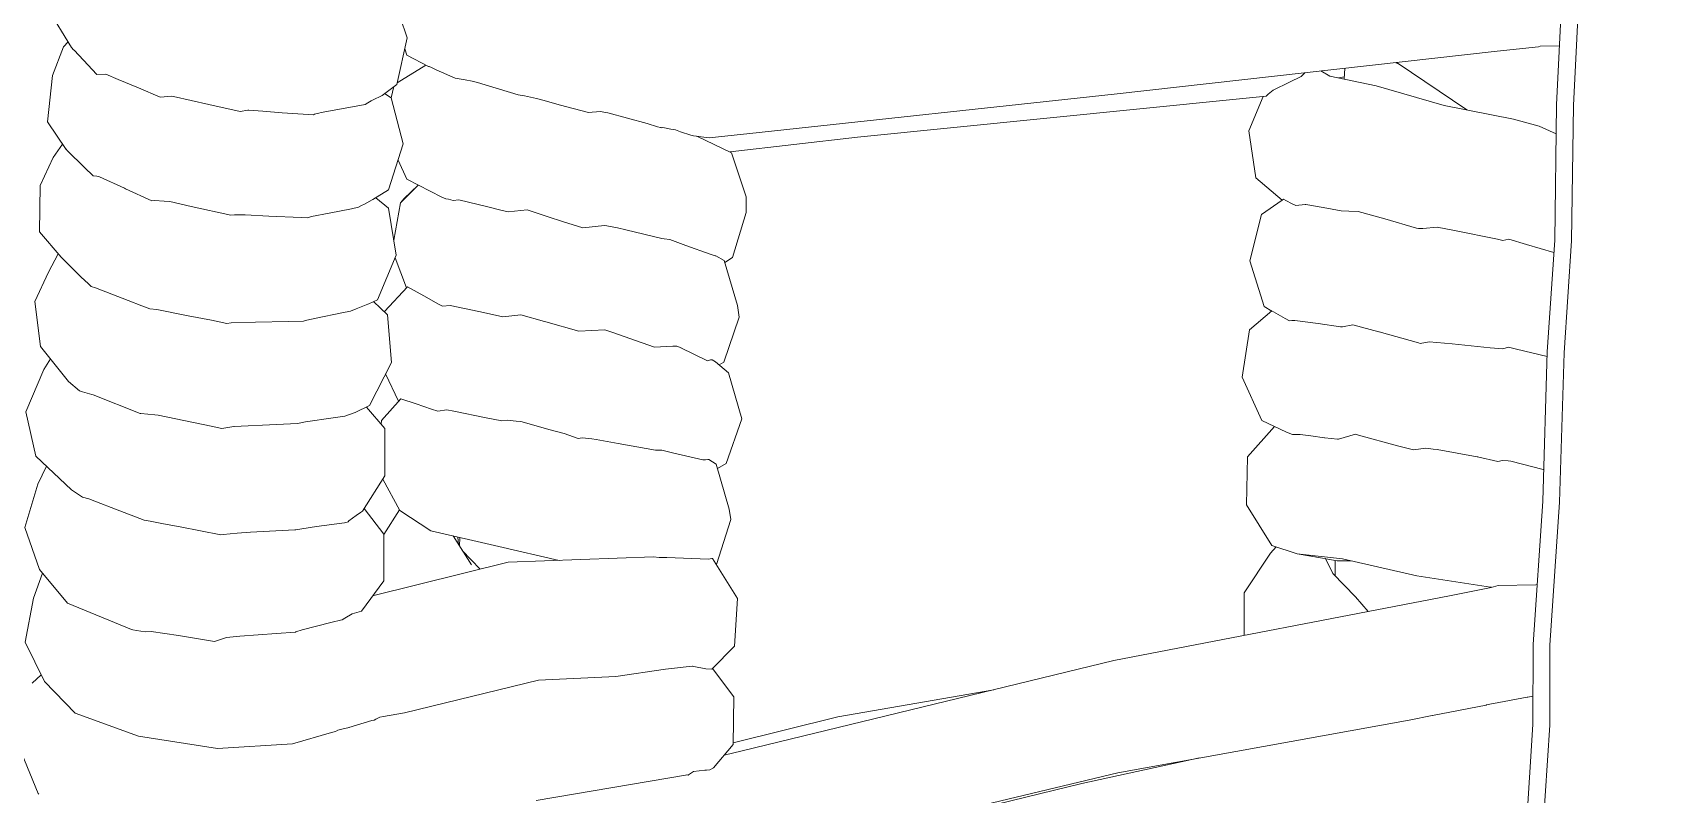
# Model space of a CAD drawing. Header units: centimetres. Extents: x 5488 to 20269, y -31398 to -19684.
# Drawn here: x 11798.44 to 11813.24, y -23778.32 to -23771.43 of the extents above; entities that cross this region are included whole.
import ezdxf

# ---------------------------------------------------------------- set-up
doc = ezdxf.new("R2010")
doc.units = ezdxf.units.CM
doc.layers.add('xxx_Auto_Kaplama_Ahşap Tarama', color=16, linetype='Continuous', lineweight=5)
doc.layers.add('xxx_Auto_Tefris_Tefris', color=32, linetype='Continuous', lineweight=15)

# ---------------------------------------------------------------- blocks, each defined once
blk = doc.blocks.new('trtetre')
at = {"color": 0, "linetype": 'ByBlock'}
for points in [[(447.499, 48.479), (447.377, 50.907)], [(447.651, 48.485), (447.53, 50.916)], [(458.185, 49.47), (458.059, 49.093)], [(461.314, 49.355), (461.098, 49.003)], [(447.625, 49.02), (447.8, 49.017)], [(447.8, 49.017), (447.816, 49.011)], [(447.816, 49.011), (448.19, 48.97)], [(458.059, 49.093), (458.153, 48.67)], [(461.08, 48.982), (461.098, 49.003)], [(461.13, 49.055), (461.171, 49.01)], [(461.171, 49.01), (461.271, 48.751)], [(451.656, 48.583), (448.19, 48.97)], [(448.464, 48.439), (449.094, 48.864)], [(449.071, 48.849), (449.102, 48.864)], [(449.102, 48.864), (449.105, 48.868)], [(457.867, 48.831), (458.062, 48.935)], [(458.062, 48.935), (458.081, 48.993)], [(460.991, 48.891), (460.869, 48.761)], [(461.075, 48.981), (460.991, 48.891)], [(461.075, 48.981), (461.08, 48.982)], [(449.283, 48.658), (449.705, 48.745)], [(449.567, 48.816), (449.574, 48.718)], [(449.626, 48.729), (449.572, 48.74)], [(449.705, 48.745), (449.786, 48.792)], [(449.929, 48.776), (449.964, 48.742)], [(450.07, 48.69), (449.964, 48.742)], [(457.47, 48.699), (457.423, 48.686)], [(457.535, 48.712), (457.47, 48.699)], [(457.535, 48.712), (457.624, 48.727)], [(457.796, 48.803), (457.624, 48.727)], [(457.84, 48.823), (457.796, 48.803)], [(457.84, 48.823), (457.86, 48.832)], [(457.86, 48.832), (457.867, 48.831)], [(458.15, 48.685), (457.889, 48.843)], [(460.675, 48.715), (460.493, 48.638)], [(460.675, 48.715), (460.788, 48.762)], [(460.869, 48.761), (460.788, 48.762)], [(461.271, 48.751), (461.316, 48.33)], [(448.67, 48.478), (449.283, 48.658)], [(450.07, 48.69), (450.216, 48.618)], [(450.216, 48.618), (450.261, 48.581)], [(450.261, 48.581), (450.282, 48.565)], [(450.282, 48.565), (450.553, 48.538)], [(450.307, 48.562), (450.439, 48.251)], [(451.656, 48.583), (454.957, 48.227)], [(456.996, 48.566), (456.887, 48.543)], [(456.996, 48.566), (457.053, 48.577)], [(457.423, 48.686), (457.053, 48.577)], [(458.153, 48.67), (458.286, 48.57)], [(458.204, 48.549), (458.18, 48.65)], [(458.204, 48.549), (458.263, 48.587)], [(458.286, 48.57), (458.372, 48.529)], [(460.176, 48.56), (459.855, 48.487)], [(460.176, 48.56), (460.189, 48.563)], [(460.295, 48.555), (460.189, 48.563)], [(460.493, 48.638), (460.295, 48.555)], [(447.516, 47.253), (447.499, 48.479)], [(447.668, 47.26), (447.651, 48.485)], [(448.04, 48.357), (448.67, 48.478)], [(453.982, 48.194), (450.553, 48.538)], [(455.885, 48.316), (456.243, 48.412)], [(456.243, 48.412), (456.264, 48.416)], [(456.264, 48.416), (456.308, 48.424)], [(456.308, 48.424), (456.42, 48.417)], [(456.428, 48.419), (456.42, 48.417)], [(456.428, 48.419), (456.671, 48.483)], [(456.832, 48.528), (456.671, 48.483)], [(456.887, 48.543), (456.832, 48.528)], [(458.204, 48.549), (458.095, 48.131)], [(458.372, 48.529), (458.385, 48.522)], [(458.416, 48.503), (458.385, 48.522)], [(458.416, 48.503), (458.44, 48.488)], [(458.44, 48.488), (458.688, 48.444)], [(458.688, 48.444), (458.838, 48.417)], [(458.858, 48.411), (458.838, 48.417)], [(458.858, 48.411), (458.897, 48.4)], [(459.19, 48.413), (458.906, 48.396)], [(459.365, 48.428), (459.19, 48.413)], [(459.366, 48.428), (459.493, 48.437)], [(459.496, 48.437), (459.493, 48.437)], [(459.496, 48.437), (459.502, 48.437)], [(459.572, 48.426), (459.502, 48.437)], [(459.855, 48.487), (459.572, 48.426)], [(447.809, 48.293), (447.655, 48.223)], [(447.809, 48.293), (448.04, 48.357)], [(455.584, 48.242), (455.628, 48.26)], [(455.628, 48.26), (455.67, 48.266)], [(455.67, 48.266), (455.743, 48.279)], [(455.743, 48.279), (455.753, 48.278)], [(455.76, 48.279), (455.753, 48.278)], [(455.76, 48.279), (455.764, 48.28)], [(455.791, 48.285), (455.764, 48.28)], [(455.791, 48.285), (455.886, 48.316)], [(458.906, 48.396), (458.897, 48.4)], [(461.316, 48.33), (461.148, 48.082)], [(450.375, 47.825), (450.439, 48.251)], [(453.982, 48.194), (455.135, 48.059)], [(455.323, 48.187), (454.957, 48.227)], [(455.121, 48.052), (455.437, 48.201)], [(455.465, 48.205), (455.323, 48.187)], [(455.491, 48.212), (455.465, 48.205)], [(455.584, 48.242), (455.491, 48.212)], [(458.095, 48.131), (458.227, 47.716)], [(461.266, 48.008), (461.179, 48.128)], [(454.989, 47.653), (455.121, 48.052)], [(458.062, 47.811), (458.142, 47.985)], [(461.139, 48.073), (460.982, 47.918)], [(461.139, 48.073), (461.148, 48.083)], [(461.266, 48.008), (461.383, 47.755)], [(450.136, 47.622), (450.375, 47.825)], [(457.746, 47.648), (458.062, 47.811)], [(460.619, 47.731), (460.845, 47.833)], [(460.853, 47.836), (460.845, 47.833)], [(460.853, 47.836), (460.869, 47.841)], [(460.901, 47.842), (460.869, 47.841)], [(460.982, 47.917), (460.901, 47.842)], [(458.119, 47.598), (457.958, 47.758)], [(458.085, 47.636), (457.96, 47.758)], [(458.227, 47.716), (458.37, 47.627)], [(460.609, 47.726), (460.37, 47.616)], [(460.619, 47.731), (460.609, 47.726)], [(461.383, 47.755), (461.387, 47.335)], [(449.446, 47.521), (449.206, 47.454)], [(449.532, 47.523), (449.446, 47.521)], [(449.532, 47.523), (449.602, 47.526)], [(449.765, 47.556), (449.602, 47.526)], [(449.92, 47.584), (449.765, 47.556)], [(449.926, 47.583), (449.92, 47.584)], [(449.926, 47.583), (450.013, 47.573)], [(450.044, 47.589), (450.013, 47.573)], [(450.101, 47.618), (450.044, 47.589)], [(450.101, 47.618), (450.124, 47.63)], [(450.124, 47.63), (450.136, 47.622)], [(450.323, 47.493), (450.136, 47.622)], [(454.988, 47.51), (454.989, 47.653)], [(456.79, 47.476), (456.972, 47.534)], [(456.972, 47.534), (457.143, 47.518)], [(457.224, 47.536), (457.143, 47.518)], [(457.224, 47.536), (457.329, 47.563)], [(457.329, 47.563), (457.591, 47.626)], [(457.591, 47.626), (457.642, 47.618)], [(457.685, 47.63), (457.642, 47.618)], [(457.685, 47.63), (457.71, 47.635)], [(457.71, 47.635), (457.746, 47.648)], [(458.119, 47.598), (458.085, 47.636)], [(458.18, 47.261), (458.119, 47.598)], [(458.158, 47.125), (458.229, 47.551)], [(458.344, 47.643), (458.229, 47.551)], [(458.376, 47.624), (458.37, 47.627)], [(458.376, 47.624), (458.446, 47.586)], [(458.446, 47.586), (458.473, 47.573)], [(458.499, 47.558), (458.473, 47.573)], [(458.562, 47.545), (458.499, 47.558)], [(458.562, 47.545), (458.765, 47.506)], [(459.656, 47.488), (460.015, 47.566)], [(460.015, 47.566), (460.207, 47.609)], [(460.259, 47.612), (460.207, 47.609)], [(460.259, 47.612), (460.346, 47.619)], [(460.37, 47.616), (460.346, 47.619)], [(448.574, 47.347), (448.732, 47.377)], [(448.732, 47.377), (448.863, 47.365)], [(448.901, 47.367), (448.863, 47.365)], [(448.901, 47.367), (448.918, 47.368)], [(449.206, 47.454), (448.918, 47.368)], [(450.429, 47.073), (450.323, 47.493)], [(455.114, 47.102), (454.988, 47.51)], [(456.079, 47.355), (456.154, 47.373)], [(456.154, 47.373), (456.252, 47.39)], [(456.252, 47.39), (456.271, 47.393)], [(456.271, 47.393), (456.467, 47.372)], [(456.643, 47.426), (456.467, 47.372)], [(456.644, 47.426), (456.79, 47.476)], [(458.765, 47.506), (458.925, 47.474)], [(458.963, 47.462), (458.925, 47.474)], [(459.019, 47.464), (458.963, 47.462)], [(459.019, 47.464), (459.313, 47.478)], [(459.313, 47.478), (459.525, 47.489)], [(459.622, 47.489), (459.525, 47.489)], [(459.622, 47.489), (459.656, 47.488)], [(447.583, 46.241), (447.516, 47.253)], [(447.735, 46.249), (447.668, 47.26)], [(447.675, 47.15), (447.922, 47.222)], [(447.922, 47.222), (448.082, 47.268)], [(448.082, 47.268), (448.136, 47.258)], [(448.187, 47.268), (448.136, 47.258)], [(448.187, 47.268), (448.574, 47.347)], [(455.537, 47.213), (455.681, 47.266)], [(455.681, 47.266), (455.733, 47.272)], [(455.733, 47.272), (455.753, 47.276)], [(456.079, 47.355), (455.753, 47.276)], [(461.387, 47.335), (461.193, 47.106)], [(450.429, 47.073), (450.3, 46.661)], [(455.069, 46.668), (455.188, 47.075)], [(455.183, 47.057), (455.114, 47.102)], [(455.188, 47.075), (455.264, 47.117)], [(455.264, 47.117), (455.269, 47.117)], [(455.314, 47.133), (455.269, 47.117)], [(455.537, 47.213), (455.315, 47.133)], [(458.064, 46.83), (458.168, 47.099)], [(458.158, 47.125), (458.327, 46.721)], [(461.01, 46.926), (461.182, 47.097)], [(461.192, 47.106), (461.182, 47.097)], [(461.219, 47.137), (461.307, 46.972)], [(460.949, 46.868), (461.01, 46.926)], [(461.307, 46.972), (461.431, 46.706)], [(457.907, 46.755), (458.057, 46.837)], [(458.265, 46.616), (458.057, 46.837)], [(460.585, 46.713), (460.881, 46.83)], [(460.921, 46.841), (460.881, 46.83)], [(460.949, 46.868), (460.921, 46.841)], [(450.11, 46.552), (450.3, 46.661)], [(450.229, 46.619), (450.3, 46.661)], [(455.053, 46.562), (455.069, 46.668)], [(457.41, 46.615), (457.669, 46.67)], [(457.669, 46.669), (457.738, 46.662)], [(457.776, 46.682), (457.738, 46.662)], [(457.776, 46.682), (457.907, 46.755)], [(458.363, 46.704), (458.237, 46.584)], [(458.327, 46.721), (458.406, 46.684)], [(458.416, 46.68), (458.406, 46.684)], [(458.416, 46.68), (458.52, 46.639)], [(458.52, 46.639), (458.521, 46.639)], [(458.573, 46.617), (458.521, 46.639)], [(460.043, 46.576), (460.325, 46.634)], [(460.39, 46.638), (460.325, 46.634)], [(460.462, 46.665), (460.39, 46.638)], [(460.462, 46.665), (460.585, 46.713)], [(461.379, 46.297), (461.431, 46.706)], [(449.259, 46.431), (449.497, 46.494)], [(449.497, 46.494), (449.589, 46.475)], [(449.811, 46.505), (449.607, 46.476)], [(450.022, 46.534), (449.811, 46.505)], [(450.048, 46.532), (450.022, 46.534)], [(450.048, 46.532), (450.07, 46.529)], [(450.07, 46.529), (450.11, 46.552)], [(450.432, 46.45), (450.228, 46.62)], [(455.191, 46.156), (455.053, 46.562)], [(456.804, 46.521), (456.505, 46.437)], [(456.814, 46.523), (456.804, 46.521)], [(456.814, 46.523), (457.03, 46.584)], [(457.03, 46.584), (457.194, 46.565)], [(457.315, 46.593), (457.194, 46.565)], [(457.315, 46.593), (457.41, 46.615)], [(458.237, 46.584), (458.201, 46.154)], [(458.266, 46.611), (458.265, 46.616)], [(458.652, 46.601), (458.573, 46.617)], [(458.652, 46.601), (458.882, 46.555)], [(458.882, 46.555), (458.967, 46.536)], [(458.997, 46.526), (458.968, 46.536)], [(459.134, 46.523), (458.997, 46.526)], [(459.134, 46.523), (459.431, 46.517)], [(459.431, 46.517), (459.654, 46.511)], [(459.692, 46.507), (459.654, 46.511)], [(459.83, 46.535), (459.692, 46.507)], [(459.83, 46.535), (460.043, 46.576)], [(448.597, 46.321), (448.804, 46.34)], [(448.804, 46.34), (448.886, 46.326)], [(448.902, 46.33), (448.886, 46.326)], [(448.902, 46.33), (449.258, 46.431)], [(449.601, 46.476), (449.589, 46.475)], [(449.601, 46.476), (449.607, 46.476)], [(450.498, 46.02), (450.432, 46.45)], [(456.205, 46.427), (455.82, 46.291)], [(456.242, 46.44), (456.205, 46.427)], [(456.242, 46.44), (456.269, 46.449)], [(456.269, 46.449), (456.505, 46.437)], [(447.623, 44.889), (447.583, 46.241)], [(447.774, 44.897), (447.735, 46.249)], [(447.736, 46.207), (448.015, 46.274)], [(448.015, 46.274), (448.087, 46.291)], [(448.087, 46.291), (448.138, 46.276)], [(448.253, 46.285), (448.138, 46.276)], [(448.253, 46.285), (448.597, 46.321)], [(455.58, 46.286), (455.338, 46.169)], [(455.616, 46.301), (455.579, 46.286)], [(455.618, 46.302), (455.616, 46.301)], [(455.623, 46.302), (455.618, 46.302)], [(455.652, 46.3), (455.623, 46.302)], [(455.652, 46.3), (455.82, 46.291)], [(461.379, 46.297), (461.125, 45.98)], [(461.29, 46.186), (461.349, 46.09)], [(455.028, 45.644), (455.15, 46.06)], [(455.15, 46.06), (455.266, 46.159)], [(455.234, 46.132), (455.191, 46.156)], [(455.296, 46.176), (455.266, 46.159)], [(455.296, 46.176), (455.301, 46.176)], [(455.301, 46.176), (455.312, 46.178)], [(455.312, 46.178), (455.338, 46.169)], [(458.137, 45.803), (458.254, 46.05)], [(458.4, 45.763), (458.201, 46.154)], [(461.349, 46.09), (461.513, 45.707)], [(450.32, 45.627), (450.498, 46.02)], [(461, 45.888), (460.914, 45.864)], [(461, 45.888), (461.025, 45.895)], [(461.125, 45.98), (461.025, 45.895)], [(457.84, 45.731), (457.977, 45.78)], [(457.977, 45.78), (458.117, 45.825)], [(458.117, 45.825), (458.291, 45.628)], [(458.428, 45.749), (458.262, 45.554)], [(458.529, 45.701), (458.4, 45.763)], [(460.476, 45.692), (460.902, 45.86)], [(460.902, 45.859), (460.914, 45.864)], [(450.095, 45.521), (450.32, 45.627)], [(455.171, 45.238), (455.028, 45.644)], [(456.764, 45.544), (457.031, 45.619)], [(457.031, 45.619), (457.071, 45.623)], [(457.071, 45.623), (457.151, 45.632)], [(457.151, 45.632), (457.203, 45.624)], [(457.344, 45.653), (457.203, 45.624)], [(457.344, 45.653), (457.638, 45.713)], [(457.638, 45.713), (457.701, 45.725)], [(457.701, 45.725), (457.78, 45.711)], [(457.84, 45.731), (457.78, 45.711)], [(458.294, 45.592), (458.291, 45.628)], [(458.529, 45.701), (458.624, 45.667)], [(458.75, 45.65), (458.624, 45.667)], [(458.75, 45.65), (458.959, 45.62)], [(458.959, 45.62), (458.979, 45.617)], [(459.052, 45.6), (458.979, 45.617)], [(459.243, 45.591), (459.052, 45.6)], [(459.243, 45.591), (459.626, 45.573)], [(459.835, 45.577), (460.314, 45.675)], [(460.344, 45.678), (460.314, 45.675)], [(460.472, 45.691), (460.344, 45.678)], [(460.476, 45.692), (460.472, 45.691)], [(461.513, 45.707), (461.421, 45.306)], [(449.092, 45.4), (449.443, 45.496)], [(449.443, 45.496), (449.472, 45.504)], [(449.472, 45.504), (449.627, 45.46)], [(449.634, 45.46), (449.627, 45.46)], [(449.634, 45.46), (449.75, 45.472)], [(449.877, 45.489), (449.751, 45.472)], [(449.972, 45.502), (449.877, 45.489)], [(450.019, 45.502), (449.972, 45.502)], [(450.019, 45.502), (450.043, 45.5)], [(450.095, 45.521), (450.043, 45.5)], [(450.451, 45.299), (450.206, 45.573)], [(456.147, 45.421), (456.347, 45.457)], [(456.347, 45.457), (456.386, 45.461)], [(456.386, 45.461), (456.473, 45.47)], [(456.473, 45.47), (456.51, 45.466)], [(456.637, 45.509), (456.51, 45.466)], [(456.764, 45.544), (456.637, 45.509)], [(458.262, 45.554), (458.26, 45.126)], [(459.63, 45.573), (459.626, 45.573)], [(459.736, 45.556), (459.63, 45.573)], [(459.835, 45.577), (459.736, 45.556)], [(448.367, 45.3), (448.184, 45.256)], [(448.37, 45.3), (448.365, 45.299)], [(448.37, 45.3), (448.733, 45.364)], [(448.733, 45.364), (448.767, 45.369)], [(448.767, 45.369), (448.836, 45.378)], [(448.836, 45.378), (448.946, 45.363)], [(449.092, 45.4), (448.946, 45.363)], [(450.458, 44.863), (450.451, 45.299)], [(455.655, 45.336), (455.381, 45.272)], [(455.655, 45.336), (455.754, 45.359)], [(455.754, 45.359), (455.796, 45.359)], [(455.796, 45.359), (455.811, 45.359)], [(456.147, 45.421), (455.811, 45.359)], [(461.421, 45.306), (461.099, 45)], [(447.773, 45.185), (447.766, 45.183)], [(447.773, 45.185), (448.065, 45.261)], [(448.065, 45.261), (448.089, 45.262)], [(448.089, 45.262), (448.141, 45.265)], [(448.141, 45.265), (448.184, 45.256)], [(455.26, 45.234), (455.143, 44.824)], [(455.249, 45.194), (455.171, 45.238)], [(455.26, 45.234), (455.327, 45.275)], [(455.336, 45.274), (455.327, 45.275)], [(455.336, 45.274), (455.357, 45.273)], [(455.357, 45.273), (455.381, 45.272)], [(461.326, 45.216), (461.403, 45.051)], [(458.125, 44.814), (458.278, 45.097)], [(458.26, 45.126), (458.463, 44.806)], [(460.998, 44.935), (461.099, 45)], [(461.403, 45.051), (461.52, 44.66)], [(447.712, 43.595), (447.623, 44.889)], [(447.863, 43.6), (447.774, 44.897)], [(450.229, 44.497), (450.458, 44.863)], [(460.699, 44.825), (460.871, 44.892)], [(460.871, 44.892), (460.941, 44.919)], [(460.998, 44.935), (460.941, 44.919)], [(455.127, 44.731), (455.143, 44.824)], [(455.257, 44.323), (455.127, 44.731)], [(457.846, 44.629), (458.125, 44.814)], [(458.27, 44.595), (458.128, 44.82)], [(458.448, 44.83), (458.27, 44.6)], [(458.481, 44.794), (458.464, 44.806)], [(458.521, 44.768), (458.481, 44.794)], [(458.521, 44.768), (458.587, 44.72)], [(458.594, 44.711), (458.587, 44.72)], [(458.602, 44.707), (458.593, 44.711)], [(458.626, 44.703), (458.602, 44.707)], [(458.88, 44.667), (458.626, 44.703)], [(460.266, 44.694), (460.386, 44.718)], [(460.441, 44.725), (460.386, 44.718)], [(460.699, 44.825), (460.441, 44.725)], [(457.23, 44.488), (457.846, 44.629)], [(457.478, 44.322), (457.644, 44.583)], [(457.583, 44.569), (457.584, 44.489)], [(457.593, 44.502), (457.6, 44.573)], [(458.27, 44.6), (458.27, 44.177)], [(458.88, 44.667), (459.013, 44.648)], [(459.013, 44.648), (459.066, 44.639)], [(459.066, 44.639), (459.076, 44.639)], [(459.478, 44.616), (459.076, 44.639)], [(459.478, 44.616), (459.597, 44.608)], [(459.597, 44.608), (459.725, 44.597)], [(459.746, 44.594), (459.725, 44.597)], [(460.116, 44.665), (459.746, 44.594)], [(460.116, 44.665), (460.266, 44.694)], [(461.52, 44.66), (461.389, 44.278)], [(449.59, 44.375), (450.001, 44.42)], [(449.769, 44.381), (450.001, 44.42)], [(450.001, 44.42), (450.229, 44.497)], [(450.242, 44.427), (450.189, 44.484)], [(450.48, 44.068), (450.242, 44.427)], [(456.684, 44.362), (457.23, 44.488)], [(457.397, 44.283), (457.56, 44.452)], [(448.915, 44.222), (449.59, 44.375)], [(449.513, 44.358), (449.638, 44.358)], [(449.638, 44.358), (449.74, 44.376)], [(449.656, 44.361), (449.656, 44.222)], [(449.678, 44.244), (449.742, 44.38)], [(449.742, 44.38), (449.769, 44.381)], [(455.293, 44.378), (455.067, 44.016)], [(455.258, 44.322), (455.257, 44.323)], [(455.299, 44.378), (455.293, 44.378)], [(455.315, 44.376), (455.299, 44.378)], [(455.315, 44.376), (455.331, 44.373)], [(455.708, 44.387), (455.331, 44.373)], [(455.708, 44.387), (455.777, 44.389)], [(455.777, 44.389), (455.827, 44.393)], [(455.827, 44.393), (457.146, 44.346)], [(458.372, 44.04), (457.146, 44.346)], [(461.389, 44.278), (461.134, 43.975)], [(447.826, 44.142), (447.839, 44.141)], [(447.839, 44.141), (448.18, 44.134)], [(448.18, 44.134), (448.244, 44.117)], [(448.24, 44.118), (448.25, 44.12)], [(448.244, 44.117), (448.62, 44.042)], [(448.25, 44.12), (448.915, 44.222)], [(449.678, 44.244), (449.473, 44.032)], [(458.27, 44.177), (458.474, 43.903)], [(461.361, 44.245), (461.444, 44.021)], [(451.659, 43.454), (448.62, 44.042)], [(449.357, 43.899), (449.473, 44.032)], [(450.481, 43.682), (450.48, 44.068)], [(455.067, 44.016), (455.094, 43.585)], [(461.134, 43.975), (460.556, 43.737)], [(461.444, 44.021), (461.518, 43.622)], [(458.474, 43.903), (458.515, 43.889)], [(458.515, 43.889), (458.557, 43.877)], [(458.623, 43.838), (458.557, 43.877)], [(458.623, 43.838), (458.648, 43.824)], [(458.648, 43.824), (458.652, 43.824)], [(458.751, 43.799), (458.652, 43.824)], [(459.009, 43.732), (458.751, 43.799)], [(459.009, 43.732), (459.066, 43.716)], [(459.071, 43.713), (459.066, 43.716)], [(459.243, 43.701), (459.071, 43.713)], [(459.575, 43.676), (459.243, 43.701)], [(459.575, 43.676), (459.696, 43.665)], [(460.131, 43.682), (459.876, 43.639)], [(460.131, 43.682), (460.378, 43.718)], [(460.432, 43.714), (460.378, 43.718)], [(460.509, 43.727), (460.433, 43.714)], [(460.544, 43.734), (460.509, 43.727)], [(460.556, 43.737), (460.544, 43.734)], [(447.713, 42.87), (447.712, 43.595)], [(447.865, 42.875), (447.863, 43.6)], [(455.094, 43.585), (455.299, 43.378)], [(459.804, 43.627), (459.696, 43.665)], [(459.876, 43.639), (459.804, 43.627)], [(461.518, 43.622), (461.343, 43.264)], [(451.659, 43.454), (455.025, 42.638)], [(455.293, 43.384), (455.1, 43.126)], [(455.354, 43.38), (455.299, 43.378)], [(455.463, 43.401), (455.354, 43.38)], [(455.463, 43.401), (455.475, 43.404)], [(455.477, 43.405), (455.475, 43.404)], [(455.721, 43.378), (455.477, 43.405)], [(455.721, 43.378), (456.169, 43.312)], [(456.169, 43.312), (456.871, 43.276)], [(458.082, 42.983), (456.871, 43.276)], [(461.343, 43.264), (461.066, 42.98)], [(461.374, 43.327), (461.454, 43.25)], [(447.91, 43.124), (447.864, 43.132)], [(447.918, 43.123), (447.91, 43.124)], [(448.221, 43.065), (447.918, 43.123)], [(454.159, 42.944), (452.748, 43.19)], [(455.1, 43.126), (455.107, 42.696)], [(448.221, 43.065), (448.239, 43.062)], [(448.284, 43.053), (448.239, 43.062)], [(448.284, 43.053), (448.289, 43.052)], [(448.289, 43.052), (448.775, 42.958)], [(448.776, 42.958), (448.986, 42.915)], [(454.159, 42.944), (455.107, 42.709)], [(458.083, 42.983), (458.272, 42.947)], [(458.272, 42.947), (458.306, 42.941)], [(458.344, 42.923), (458.307, 42.941)], [(461.066, 42.98), (460.493, 42.769)], [(447.775, 41.912), (447.713, 42.87)], [(447.927, 41.918), (447.865, 42.875)], [(451.623, 42.44), (448.986, 42.915)], [(458.344, 42.923), (458.359, 42.915)], [(458.38, 42.911), (458.359, 42.916)], [(458.586, 42.85), (458.38, 42.911)], [(458.65, 42.834), (458.585, 42.85)], [(458.65, 42.834), (458.686, 42.825)], [(458.707, 42.814), (458.686, 42.825)], [(458.743, 42.804), (458.707, 42.814)], [(459.098, 42.702), (458.743, 42.804)], [(455.189, 42.598), (455.025, 42.638)], [(455.107, 42.696), (455.285, 42.483)], [(459.776, 42.659), (459.098, 42.702)], [(460.493, 42.769), (459.776, 42.659)], [(451.951, 42.343), (450.884, 42.573)], [(455.285, 42.483), (455.319, 42.467)], [(461.55, 42.621), (461.399, 42.25)], [(451.623, 42.44), (455.028, 41.625)], [(451.951, 42.343), (455.028, 41.591)], [(455.349, 42.464), (455.319, 42.467)], [(455.365, 42.464), (455.349, 42.464)], [(455.365, 42.464), (455.465, 42.452)], [(455.513, 42.419), (455.465, 42.452)], [(455.513, 42.419), (455.515, 42.418)], [(455.515, 42.418), (455.526, 42.42)], [(455.521, 42.42), (456.892, 42.187)], [(461.399, 42.25), (461.393, 42.244)]]:
    blk.add_lwpolyline(points, dxfattribs=at)
blk = doc.blocks.new('koltukrewrweewr')
at = {"xscale": -1, "rotation": 270}
blk.add_blockref('trtetre', (-925.958, -51.65), dxfattribs=at)

msp = doc.modelspace()

# ---------------------------------------------------------------- hatches: boundary and pattern name
at = {"layer": 'xxx_Auto_Kaplama_Ahşap Tarama'}
h = msp.add_hatch(dxfattribs=at)
h.set_pattern_fill('AR-CONC', color=256, scale=0.5)
h.set_pattern_definition([(50, (809.53, -3617.59), (91.09233, -7.96954), [9.525, -104.775]), (355, (809.53, -3617.59), (-17.6217, 95.52842), [7.62, -83.8203]), (100.45144, (817.12, -3618.255), (73.47062, 87.55888), [8.095, -89.04512]), (46.1842, (809.53, -3592.19), (135.5395, -21.02116), [14.2875, -157.1625]), (96.63556, (820.83, -3593.94), (118.70207, 123.71306), [12.1425, -133.5678]), (351.18415, (809.53, -3592.19), (118.70207, 123.71306), [11.43, -125.72987]), (21, (822.23, -3598.54), (75.8072, -51.1326), [9.525, -104.775]), (326, (822.23, -3598.54), (30.901, 92.09398), [7.62, -83.82]), (71.45144, (828.55, -3602.8), (106.7082, 40.96138), [8.095, -89.04497]), (37.5, (809.53, -3617.59), (1.5443, 42.27752), [0, -82.804, 0, -85.09, 0, -84.1375]), (7.5, (809.53, -3617.59), (33.40983, 50.09029), [0, -48.514, 0, -80.899, 0, -32.0675]), (327.5, (781.21, -3617.59), (67.795298, -2.864372), [0, -31.75, 0, -99.06, 0, -131.445]), (317.5, (768.51, -3617.59), (74.06459, 12.71325), [0, -41.275, 0, -65.786, 0, -93.345])])
edge = h.paths.add_edge_path()
edge.add_line((9312.934, -27555.319), (9330.626, -27555.319))
edge.add_arc((9330.626, -27548.319), 7, 270, 349.5592)
edge.add_arc((-12655703.852, 2009176.564), 12827763.879, 350.8642093147, 350.8644691226)
edge.add_line((9346.746, -27492.157), (9332.45, -27492.157))
edge.add_line((9332.45, -27492.157), (9332.449, -27061.102))
edge.add_line((9332.449, -27061.102), (9346.746, -27061.102))
edge.add_arc((-12660642.429, -2064524.007), 12832765.905, 9.1355309233, 9.1357906395)
edge.add_arc((9330.626, -27004.939), 7, 10.4408, 90)
edge.add_line((9330.626, -26997.939), (9312.934, -26997.939))
edge.add_arc((9312.934, -27004.939), 7, 90, 170.4864)
edge.add_arc((10864.464, -27276.629), 1582.138, 170.069442, 189.930558)
edge.add_arc((9312.934, -27548.319), 7, 189.5136, 270)

# ---------------------------------------------------------------- block references
at = {"layer": 'xxx_Auto_Tefris_Tefris', "rotation": 90}
msp.add_blockref('koltukrewrweewr', (12208.236, -22894.607), dxfattribs=at)

doc.saveas('drawing.dxf')
